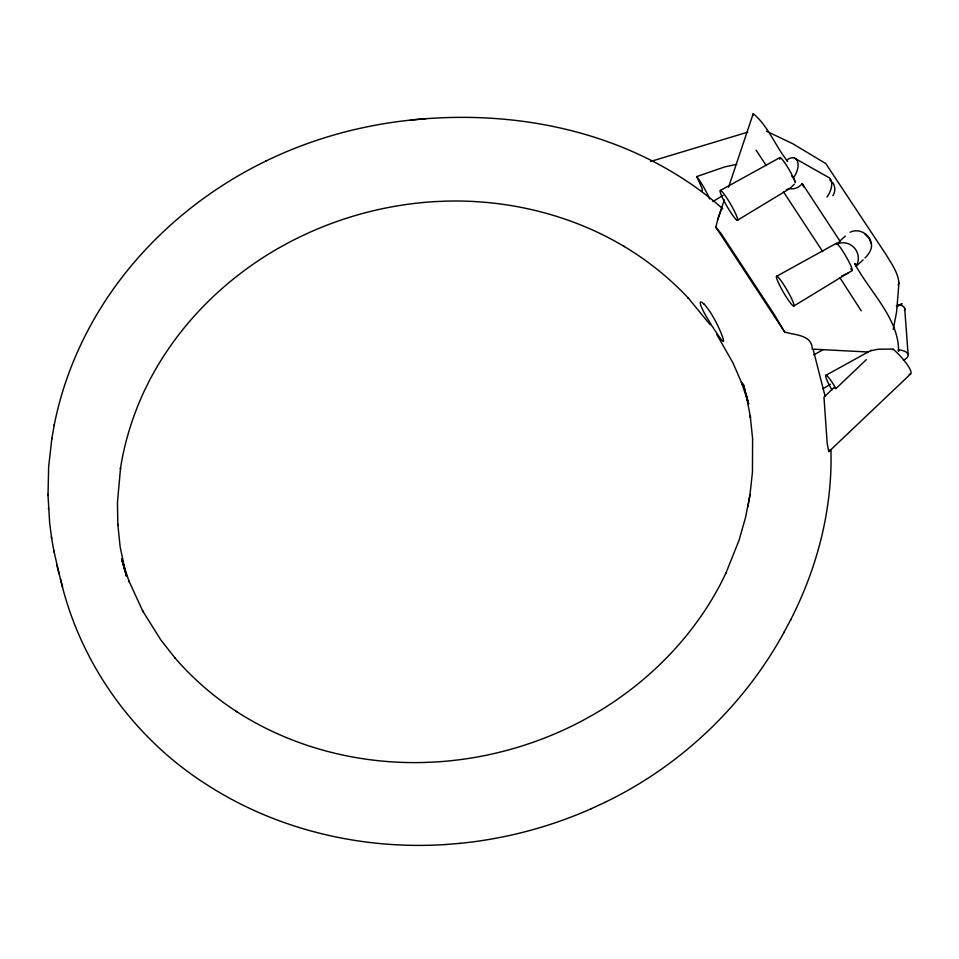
<?xml version="1.0" encoding="UTF-8"?>
<svg xmlns="http://www.w3.org/2000/svg" width="959" height="959" viewBox="0 0 959 959"><rect width="100%" height="100%" fill="white"/><g stroke="black" fill="none" stroke-linecap="round" stroke-linejoin="round"><path stroke-width="1.44" d="M47.998 495.539L48.657 466.721L51.882 438.275M766.337 131.155L792.446 143.55L825.795 163.581L886.38 255.07C891.51 263.785 898.151 272.692 898.943 283.097L896.617 311.771L893.273 329.321M866.373 359.601L835.96 388.575L834.162 387.412L823.973 397.134L827.209 443.681L828.816 451.653L910.451 374.118M749.902 495.288L752.455 472.152L752.599 438.671L750.202 415.786L750.525 417.644L746.174 395.132L748.428 403.607L743.273 384.044L748.655 403.859L741.451 382.233L742.134 384.032L733.048 363.065L716.637 334.2M54.148 425.46C60.525 392.842 71.841 361.267 87.185 331.79L87.473 331.239C126.264 257.048 190.685 197.602 265.727 161.16L265.859 161.088M747.9 506.808L750.058 494.436L745.539 517.452L739.089 540.145L725.855 573.29M51.726 439.174L54.303 424.573M752.815 115.727L753.247 113.618C768.267 126.001 775.447 146.391 787.663 161.4L786.668 160.213L788.382 158.966A14.841 8.307 -60.5 0 1 797.744 162.131A14.841 8.307 -60.5 0 1 793.381 177.942L795.455 182.546L794.987 181.215A15.871 1.942 59.9 0 0 784.989 163.126A15.871 1.942 59.9 0 0 779.883 159.218M717.656 219.755L715.846 227.223L784.654 332.03C794.46 335.123 810.942 334.535 812.285 347.973M898.943 283.097L898.115 284.991M829.343 451.509L829.835 449.915M724.309 199.892L717.668 219.683L721.096 209.961M728.576 187.161L753.247 113.618M833.851 388.059L834.162 387.412M790.54 620.053L790.839 619.478C817.488 567.248 832.628 508.606 830.926 449.783M726.119 572.775L720.784 583.528C692.182 638.37 646.762 683.731 593.357 714.623L582.437 720.677C537.46 744.556 487.376 758.701 436.549 761.926L424.034 762.489C358.27 764.287 291.632 747.253 236.25 711.362L236.729 711.674C213.641 696.654 192.615 678.457 174.658 657.574L175.185 658.21L160.848 639.953L142.495 610.655L143.035 611.674L128.698 580.447L129.309 582.113L122.093 560.44L126.384 576.167M604.685 802.479L604.817 802.407C680.195 766.145 743.609 706.052 783.815 632.688L784.102 632.125M783.815 632.688L790.839 619.478M892.589 349.723L893.344 349.328A21.566 4.819 46.3 0 1 908.329 366.29A21.566 4.819 46.3 0 1 909.12 374.262M832.88 195.672C835.541 191.872 835.469 186.418 832.748 182.666M721.192 209.817L721.719 209.146M870.76 350.754L878.024 349.244L892.997 349.052M793.644 306.137A17.25 2.11 59.9 0 0 783.251 283.96A17.25 2.11 59.9 0 0 778.732 283.432A17.25 2.11 59.9 0 0 793.644 306.137L852.263 270.45A15.871 1.942 59.9 0 0 844.447 253.787A15.871 1.942 59.9 0 0 836.02 243.706M794.376 184.164L790.084 188.372L737.315 220.342A17.25 2.11 59.9 0 1 722.403 197.638A17.25 2.11 59.9 0 1 726.91 198.165A17.25 2.11 59.9 0 1 737.315 220.342M865.066 257.959C868.854 254.075 872.642 248.801 871.287 243.071A14.841 13.702 48 0 0 850.154 232.246M837.039 243.562L840.084 241.26L802.204 183.553C799.35 187.437 794.124 189.882 789.377 188.42L786.248 189.786M840.18 240.733L845.323 236.094M855.8 266.482L863.088 259.901M904.505 310.452A14.841 6.341 -4.2 0 0 900.909 305.106L898.607 305.046L902.119 303.763L901.268 304.327M712.837 201.582L723.086 195.372M822.81 388.874L830.41 384.271M897.204 306.544L898.463 305.837M720.437 190.409L780.051 157.516M776.766 276.204L836.38 243.31M813.771 354.89L822.798 349.903M826.047 375.233L871.228 350.287M899.039 305.525L900.297 304.842M896.317 306.005L899.17 304.614M459.972 843.357L460.104 843.345C505.201 838.849 549.555 827.149 591.02 808.833L591.128 808.773M265.727 161.16C315.571 136.813 370.174 122.776 425.448 118.772M591.02 808.833L604.817 802.407M841.534 276.036L847.912 273.267M701.293 190.649L702.156 190.949L702.192 188.719L696.761 176.576L724.584 166.938L736.644 164.325M650.502 161.496L747.732 132.15M410.428 120.139L410.56 120.127C494.568 111.124 582.113 123.627 657.191 163.533L657.766 163.833C681.01 176.348 703.055 191.213 722.75 208.798M60.369 578.637C79.765 662.657 133.193 737.699 205.849 784.054L206.389 784.39C276.528 829.883 361.795 849.854 444.928 844.567L445.096 844.555M444.928 844.567L460.104 843.345M812.021 349.112L867.955 351.989M715.846 227.223L721.192 233.708L774.692 315.175L784.654 332.03M794.304 158.007L827.941 177.067A14.841 8.307 -60.5 0 1 827.018 197.003M624.429 246.583L613.916 240.589C562.921 212.838 504.458 199.664 446.51 201.114L434.007 201.654C383.168 204.842 333.097 219.024 288.096 242.891L277.175 248.944C223.783 279.824 178.422 325.185 149.748 379.98L144.665 390.181C132.953 415.043 124.67 441.524 120.426 468.675L120.558 467.86L117.454 502.42L117.849 525.412L117.801 524.261L120.175 547.05L126.36 576.035M623.925 246.295C647.721 260.548 669.598 278.038 688.538 298.321L687.951 297.662L710.092 324.657M865.102 234.308L869.31 238.347L870.808 242.999M829.835 179.789L831.609 181.503M791.607 175.833L793.381 177.942M696.761 176.576L697.708 177.811A17.25 2.11 59.9 0 1 709.648 198.969M756.112 150.179L766.265 165.607M850.825 268.616L852.131 270.594M783.455 191.788L822.762 251.654M839.964 277.846L861.23 310.812M835.96 388.575L834.809 386.609A17.25 2.11 59.9 0 0 825.771 375.317A17.25 2.11 59.9 0 0 831.873 389.893M802.204 183.553L803.786 187.077M813.352 350.311L825.064 396.079M124.19 567.74L121.745 558.558L124.634 569.598M53.68 550.106L59.146 573.878M56.893 565.378L62.623 587.136M47.95 494.293L49.652 522.979L51.702 538.467M51.378 536.596L54.004 551.976M904.709 308.45L908.113 354.482M48.489 508.03L48.525 509.289M703.858 303.955A22.716 3.285 56.8 0 0 708.233 319.707L708.257 319.743A22.752 2.913 58.9 0 0 715.222 330.819A22.752 2.541 60.9 0 0 720.868 338.947A22.704 2.17 63 0 0 723.218 339.042A22.716 2.278 63.1 0 0 716.589 323.171L716.565 323.123A22.752 2.649 61 0 0 710.044 311.783A22.752 3.021 59 0 0 703.954 303.919M903.414 360.164A14.841 6.341 -4.2 0 0 900.693 350.131L898.199 349.879L898.595 351.366C899.003 318.256 868.986 291.14 854.637 263.401L855.919 265.703L857.202 263.773A14.841 13.702 48 0 0 853.534 247.086A14.841 13.702 48 0 0 836.883 244.209"/></g></svg>
